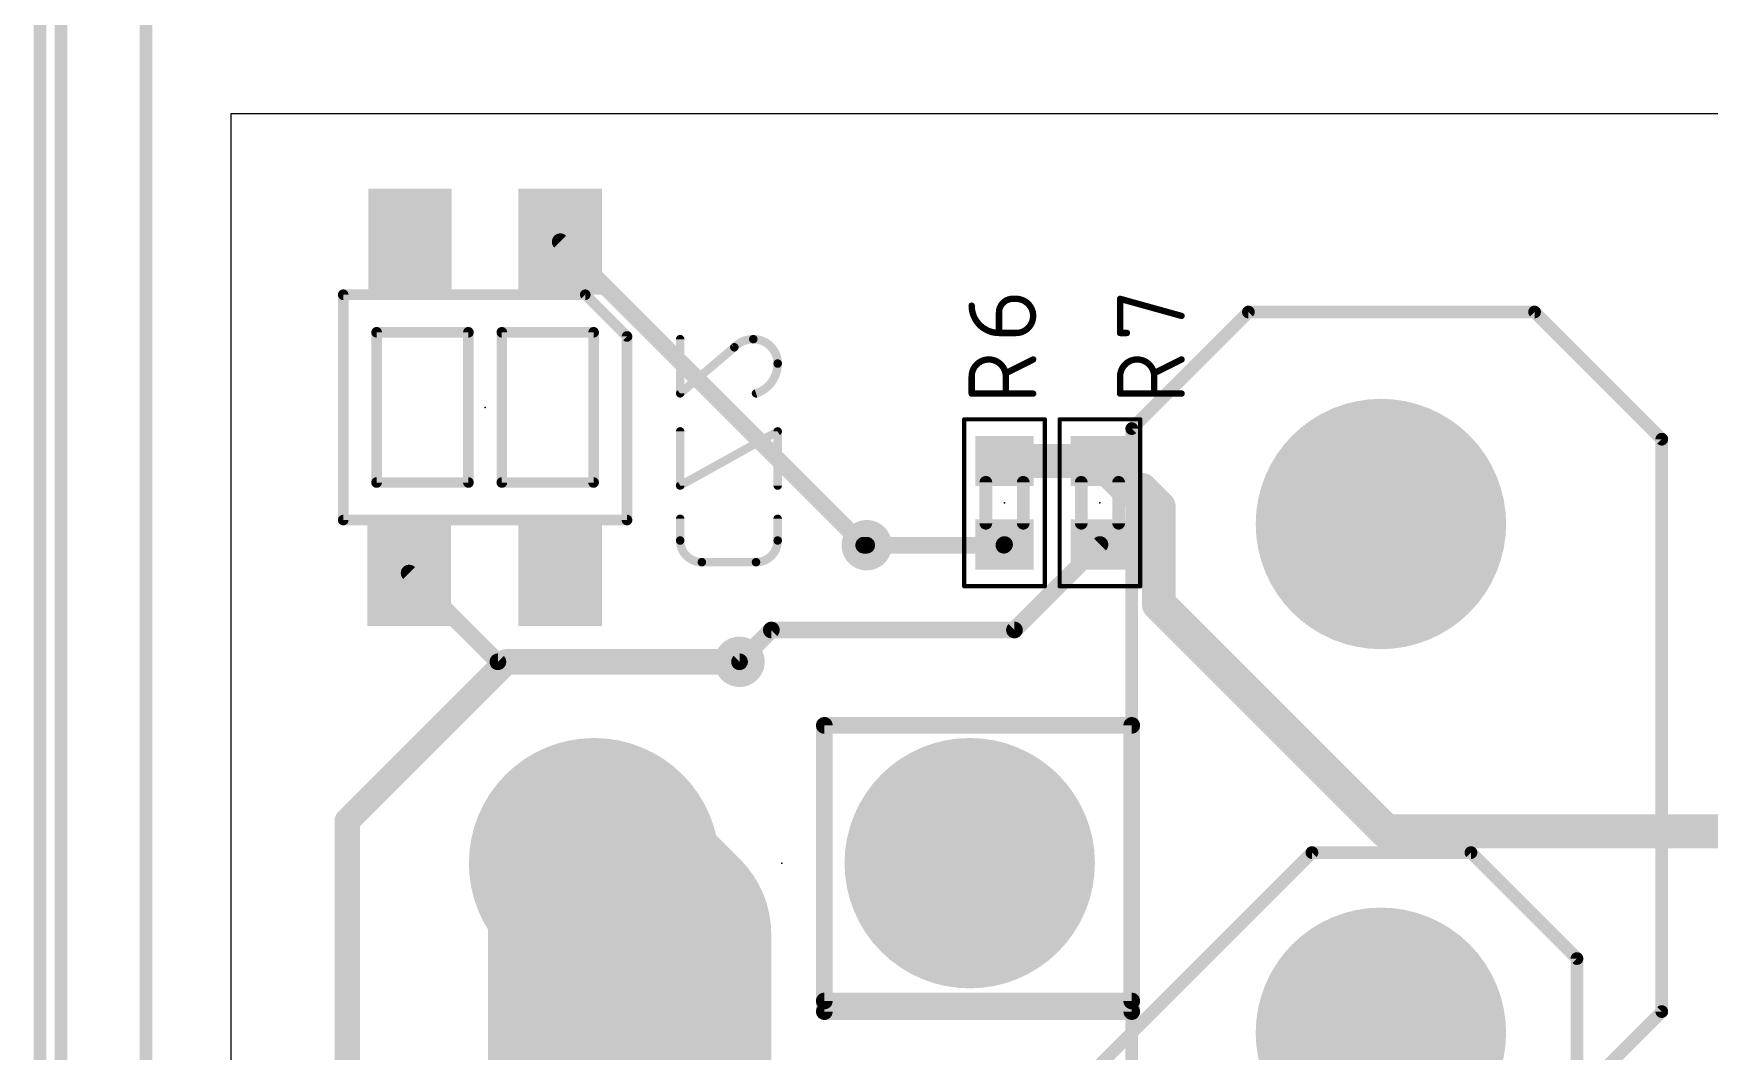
# Model space of a CAD drawing. Extents: x -2.4 to 71.8, y -0.8 to 95.3.
# Drawn here: x -2.36 to 17.72, y 38.77 to 50.96 of the extents above; entities that cross this region are included whole.
import ezdxf

# ---------------------------------------------------------------- set-up
doc = ezdxf.new("R2010")
doc.units = 0
for name, color, linetype in [('1', 12, 'CONTINUOUS'), ('15', 30, 'CONTINUOUS'), ('16', 132, 'CONTINUOUS'), ('17', 110, 'CONTINUOUS'), ('18', 110, 'CONTINUOUS'), ('2', 41, 'CONTINUOUS'), ('20', 31, 'CONTINUOUS'), ('22', 253, 'CONTINUOUS'), ('23', 53, 'CONTINUOUS'), ('24', 53, 'CONTINUOUS'), ('25', 253, 'CONTINUOUS'), ('26', 253, 'CONTINUOUS'), ('39', 12, 'CONTINUOUS'), ('51', 253, 'CONTINUOUS')]:
    doc.layers.add(name, color=color, linetype=linetype)

# ---------------------------------------------------------------- blocks, each defined once
blk = doc.blocks.new('RECT')
blk.add_solid([(-0.5, -0.5), (0.5, -0.5), (-0.5, 0.5), (0.5, 0.5)])
blk = doc.blocks.new('ROUNDP')
at = {"const_width": 0.5}
blk.add_lwpolyline([(0, -0.25, 1), (0, 0.25, 1), (0, -0.25)], format="xyb", dxfattribs=at)
blk = doc.blocks.new('ROUNDV')
at = {"const_width": 0.5}
blk.add_lwpolyline([(0, -0.25, 1), (0, 0.25, 1), (0, -0.25)], format="xyb", dxfattribs=at)

msp = doc.modelspace()

# ---------------------------------------------------------------- linework, layer by layer
at = {"layer": '1'}
for points, const_width in [([(-2.032, 94.996), (-2.032, -0.762)], 0.1524), ([(9.271, 45.839), (10.414, 45.839)], 0.4064), ([(10.414, 45.839), (10.7583, 45.4947)], 0.4064), ([(10.7583, 45.4947), (10.9113, 45.4947)], 0.4064), ([(10.9113, 45.4947), (11.1197, 45.2863)], 0.4064), ([(11.1197, 45.2863), (11.1197, 44.1253)], 0.4064), ([(7.62, 44.831), (9.263, 44.831)], 0.2), ([(9.263, 44.831), (9.271, 44.839)], 0.2), ([(10.414, 44.839), (9.39, 43.815)], 0.2), ([(11.1197, 44.1253), (13.843, 41.402)], 0.4064), ([(6.477, 43.815), (6.096, 43.434)], 0.2), ([(9.39, 43.815), (6.477, 43.815)], 0.2), ([(7.112, 42.672), (7.112, 39.37)], 0.2), ([(10.795, 42.672), (7.112, 42.672)], 0.2), ([(10.795, 39.37), (10.795, 42.672)], 0.2), ([(4.354, 41.021), (5.207, 40.168)], 2.54), ([(13.843, 41.402), (24.638, 41.402)], 0.4064), ([(5.207, 40.168), (5.207, 37.282)], 2.54), ([(9.652, 37.846), (12.954, 41.148)], 0.1524), ([(12.954, 41.148), (14.859, 41.148)], 0.1524), ([(14.859, 41.148), (16.129, 39.878)], 0.1524), ([(16.129, 39.878), (16.129, 38.1)], 0.1524), ([(7.112, 39.37), (10.795, 39.37)], 0.2)]:
    msp.add_lwpolyline(points, dxfattribs=dict(at, const_width=const_width))
for points, const_width in [([(9.271, 45.9406, 1), (9.271, 45.7374)], 0.2032), ([(10.4858, 45.9108, 1), (10.3422, 45.7672)], 0.2032), ([(10.414, 45.7374, 1), (10.414, 45.9406)], 0.2032), ([(10.7583, 45.5963, 1), (10.7583, 45.3931)], 0.2032), ([(10.6865, 45.4229, 1), (10.8301, 45.5665)], 0.2032), ([(10.9832, 45.5665, 1), (10.8395, 45.4229)], 0.2032), ([(10.9113, 45.3931, 1), (10.9113, 45.5963)], 0.2032), ([(11.2213, 45.2863, 1), (11.0181, 45.2863)], 0.2032), ([(11.0479, 45.2145, 1), (11.1915, 45.3582)], 0.2032), ([(7.62, 44.881, 1), (7.62, 44.781)], 0.1), ([(9.2276, 44.8664, 1), (9.2984, 44.7956)], 0.1), ([(9.3064, 44.8036, 1), (9.2356, 44.8744)], 0.1), ([(9.263, 44.781, 1), (9.263, 44.881)], 0.1), ([(10.4494, 44.8036, 1), (10.3786, 44.8744)], 0.1), ([(11.0181, 44.1253, 1), (11.2213, 44.1253)], 0.2032), ([(11.1915, 44.1971, 1), (11.0479, 44.0535)], 0.2032), ([(6.477, 43.865, 1), (6.477, 43.765)], 0.1), ([(6.5124, 43.7796, 1), (6.4416, 43.8504)], 0.1), ([(9.3546, 43.8504, 1), (9.4254, 43.7796)], 0.1), ([(9.39, 43.765, 1), (9.39, 43.865)], 0.1), ([(6.0606, 43.4694, 1), (6.1314, 43.3986)], 0.1), ([(7.162, 42.672, 1), (7.062, 42.672)], 0.1), ([(7.112, 42.722, 1), (7.112, 42.622)], 0.1), ([(10.845, 42.672, 1), (10.745, 42.672)], 0.1), ([(10.795, 42.622, 1), (10.795, 42.722)], 0.1), ([(4.803, 41.47, 1), (3.905, 40.572)], 1.27), ([(13.843, 41.5036, 1), (13.843, 41.3004)], 0.2032), ([(13.7712, 41.3302, 1), (13.9148, 41.4738)], 0.2032), ([(5.842, 40.168, 1), (4.572, 40.168)], 1.27), ([(4.758, 39.719, 1), (5.656, 40.617)], 1.27), ([(12.954, 41.1861, 1), (12.954, 41.1099)], 0.0762), ([(12.9809, 41.1211, 1), (12.9271, 41.1749)], 0.0762), ([(14.8859, 41.1749, 1), (14.8321, 41.1211)], 0.0762), ([(14.859, 41.1099, 1), (14.859, 41.1861)], 0.0762), ([(16.1671, 39.878, 1), (16.0909, 39.878)], 0.0762), ([(16.1021, 39.8511, 1), (16.1559, 39.9049)], 0.0762), ([(7.112, 39.42, 1), (7.112, 39.32)], 0.1), ([(7.062, 39.37, 1), (7.162, 39.37)], 0.1), ([(10.745, 39.37, 1), (10.845, 39.37)], 0.1), ([(10.795, 39.32, 1), (10.795, 39.42)], 0.1)]:
    msp.add_lwpolyline(points, format="xyb", dxfattribs=dict(at, const_width=const_width))
at = {"layer": '15', "const_width": 0.1524}
msp.add_lwpolyline([(-2.286, 95.25), (-2.286, -0.635)], dxfattribs=at)
at = {"layer": '16'}
for points, const_width in [([(-1.016, 94.996), (-1.016, -0.762)], 0.1524), ([(3.948, 48.467), (7.584, 44.831)], 0.2), ([(7.584, 44.831), (7.62, 44.831)], 0.2), ([(3.201, 43.434), (2.138, 44.497)], 0.2), ([(3.302, 43.434), (1.397, 41.529)], 0.3048), ([(6.096, 43.434), (3.302, 43.434)], 0.3048), ([(6.096, 43.434), (3.201, 43.434)], 0.2), ([(7.112, 42.672), (7.112, 39.243)], 0.2), ([(10.795, 42.672), (7.112, 42.672)], 0.2), ([(10.795, 39.243), (10.795, 42.672)], 0.2), ([(1.397, 41.529), (1.397, 16.891)], 0.3048), ([(7.112, 39.243), (10.795, 39.243)], 0.2)]:
    msp.add_lwpolyline(points, dxfattribs=dict(at, const_width=const_width))
for points, const_width in [([(3.9834, 48.5024, 1), (3.9126, 48.4316)], 0.1), ([(7.584, 44.881, 1), (7.584, 44.781)], 0.1), ([(7.5486, 44.7956, 1), (7.6194, 44.8664)], 0.1), ([(7.62, 44.781, 1), (7.62, 44.881)], 0.1), ([(2.1734, 44.5324, 1), (2.1026, 44.4616)], 0.1), ([(3.302, 43.5102, 1), (3.302, 43.3578)], 0.1524), ([(3.3559, 43.3801, 1), (3.2481, 43.4879)], 0.1524), ([(6.096, 43.3578, 1), (6.096, 43.5102)], 0.1524), ([(3.201, 43.484, 1), (3.201, 43.384)], 0.1), ([(3.1656, 43.3986, 1), (3.2364, 43.4694)], 0.1), ([(6.096, 43.384, 1), (6.096, 43.484)], 0.1), ([(7.162, 42.672, 1), (7.062, 42.672)], 0.1), ([(7.112, 42.722, 1), (7.112, 42.622)], 0.1), ([(10.845, 42.672, 1), (10.745, 42.672)], 0.1), ([(10.795, 42.622, 1), (10.795, 42.722)], 0.1), ([(1.4732, 41.529, 1), (1.3208, 41.529)], 0.1524), ([(1.3431, 41.5829, 1), (1.4509, 41.4751)], 0.1524), ([(7.112, 39.293, 1), (7.112, 39.193)], 0.1), ([(7.062, 39.243, 1), (7.162, 39.243)], 0.1), ([(10.745, 39.243, 1), (10.845, 39.243)], 0.1), ([(10.795, 39.193, 1), (10.795, 39.293)], 0.1)]:
    msp.add_lwpolyline(points, format="xyb", dxfattribs=dict(at, const_width=const_width))
at = {"layer": '2'}
for points, const_width in [([(-2.032, 95.25), (-2.032, -0.508)], 0.1524), ([(10.795, 46.228), (12.192, 47.625)], 0.1524), ([(12.192, 47.625), (15.621, 47.625)], 0.1524), ([(15.621, 47.625), (17.145, 46.101)], 0.1524), ([(10.795, 25.273), (10.795, 46.228)], 0.1524), ([(17.145, 46.101), (17.145, 39.243)], 0.1524), ([(4.354, 41.021), (4.354, 23.078)], 2.54), ([(17.145, 39.243), (13.081, 35.179)], 0.1524)]:
    msp.add_lwpolyline(points, dxfattribs=dict(at, const_width=const_width))
for points, const_width in [([(12.192, 47.6631, 1), (12.192, 47.5869)], 0.0762), ([(12.2189, 47.5981, 1), (12.1651, 47.6519)], 0.0762), ([(15.6479, 47.6519, 1), (15.5941, 47.5981)], 0.0762), ([(15.621, 47.5869, 1), (15.621, 47.6631)], 0.0762), ([(10.8331, 46.228, 1), (10.7569, 46.228)], 0.0762), ([(10.7681, 46.2549, 1), (10.8219, 46.2011)], 0.0762), ([(17.1831, 46.101, 1), (17.1069, 46.101)], 0.0762), ([(17.1181, 46.0741, 1), (17.1719, 46.1279)], 0.0762), ([(4.989, 41.021, 1), (3.719, 41.021)], 1.27), ([(17.1069, 39.243, 1), (17.1831, 39.243)], 0.0762), ([(17.1719, 39.2161, 1), (17.1181, 39.2699)], 0.0762)]:
    msp.add_lwpolyline(points, format="xyb", dxfattribs=dict(at, const_width=const_width))
at = {"layer": '20'}
for p, q in [((0, 50), (0, 0)), ((53, 50), (0, 50))]:
    msp.add_line(p, q, dxfattribs=at)
at = {"layer": '22', "const_width": 0.0635}
for points in [[(1.348, 47.8638, 1), (1.348, 47.8002)], [(1.3798, 47.832, 1), (1.3163, 47.832)], [(4.2705, 47.8545, 1), (4.2255, 47.8095)], [(4.248, 47.8002, 1), (4.248, 47.8638)], [(1.748, 47.4138, 1), (1.748, 47.3503)], [(1.7797, 47.382, 1), (1.7163, 47.382)], [(2.8798, 47.382, 1), (2.8163, 47.382)], [(2.848, 47.3503, 1), (2.848, 47.4138)], [(3.248, 47.4138, 1), (3.248, 47.3503)], [(3.2798, 47.382, 1), (3.2163, 47.382)], [(4.3797, 47.382, 1), (4.3163, 47.382)], [(4.348, 47.3503, 1), (4.348, 47.4138)], [(4.7797, 47.332, 1), (4.7163, 47.332)], [(4.7255, 47.3095, 1), (4.7705, 47.3545)], [(1.748, 45.6138, 1), (1.748, 45.5502)], [(1.7163, 45.582, 1), (1.7797, 45.582)], [(2.8163, 45.582, 1), (2.8798, 45.582)], [(2.848, 45.5502, 1), (2.848, 45.6138)], [(3.248, 45.6138, 1), (3.248, 45.5502)], [(3.2163, 45.582, 1), (3.2798, 45.582)], [(4.3163, 45.582, 1), (4.3797, 45.582)], [(4.348, 45.5502, 1), (4.348, 45.6138)], [(1.348, 45.1638, 1), (1.348, 45.1003)], [(4.748, 45.1003, 1), (4.748, 45.1638)], [(1.3163, 45.132, 1), (1.3798, 45.132)], [(4.7163, 45.132, 1), (4.7797, 45.132)]]:
    msp.add_lwpolyline(points, format="xyb", dxfattribs=at)
at = {"layer": '22', "const_width": 0.127}
for points in [[(1.348, 47.832), (4.248, 47.832)], [(1.348, 45.132), (1.348, 47.832)], [(4.248, 47.832), (4.748, 47.332)], [(1.748, 47.382), (1.748, 45.582)], [(2.848, 47.382), (1.748, 47.382)], [(2.848, 45.582), (2.848, 47.382)], [(3.248, 47.382), (3.248, 45.582)], [(4.348, 47.382), (3.248, 47.382)], [(4.348, 45.582), (4.348, 47.382)], [(4.748, 47.332), (4.748, 45.132)], [(1.748, 45.582), (2.848, 45.582)], [(3.248, 45.582), (4.348, 45.582)], [(4.748, 45.132), (1.348, 45.132)]]:
    msp.add_lwpolyline(points, dxfattribs=at)
at = {"layer": '23'}
for p in [(9.271, 45.339), (10.414, 45.339), (6.604, 41.021)]:
    msp.add_point(p, dxfattribs=at)
at = {"layer": '24'}
msp.add_point((3.048, 46.482), dxfattribs=at)
at = {"layer": '25'}
for points, const_width in [([(9.3684, 47.7827, 0.4142), (9.2047, 47.619)], 0.0762), ([(9.3684, 47.8018, 1), (9.3684, 47.7637)], 0.0381), ([(9.3684, 47.7637, 1), (9.3684, 47.8018)], 0.0381), ([(9.4093, 47.8018, 1), (9.4093, 47.7637)], 0.0381), ([(9.4093, 47.3735, 1), (9.4093, 47.7827)], 0.0762), ([(9.4093, 47.7637, 1), (9.4093, 47.8018)], 0.0381), ([(10.6604, 47.8011, 1), (10.6502, 47.7644)], 0.0381), ([(10.6744, 47.7827, 1), (10.6363, 47.7827)], 0.0381), ([(8.8773, 47.7009, 0.4142), (9.2047, 47.3735)], 0.0762), ([(8.8963, 47.7009, 1), (8.8582, 47.7009)], 0.0381), ([(9.2237, 47.619, 1), (9.1856, 47.619)], 0.0381), ([(9.1856, 47.619, 1), (9.2237, 47.619)], 0.0381), ([(11.3868, 47.5598, 1), (11.397, 47.5965)], 0.0381), ([(9.2047, 47.3926, 1), (9.2047, 47.3545)], 0.0381), ([(9.1856, 47.3735, 1), (9.2237, 47.3735)], 0.0381), ([(9.2047, 47.3545, 1), (9.2047, 47.3926)], 0.0381), ([(9.4093, 47.3925, 1), (9.4093, 47.3544)], 0.0381), ([(9.4093, 47.3545, 1), (9.4093, 47.3926)], 0.0381), ([(10.6553, 47.3926, 1), (10.6553, 47.3545)], 0.0381), ([(10.6363, 47.3735, 1), (10.6744, 47.3735)], 0.0381), ([(10.7371, 47.3545, 1), (10.7371, 47.3926)], 0.0381), ([(9.2865, 46.8517, 1), (8.8773, 46.8517)], 0.0762), ([(9.6224, 47.0393, 1), (9.6054, 47.0734)], 0.0381), ([(11.0645, 46.8517, 1), (10.6553, 46.8517)], 0.0762), ([(11.4004, 47.0393, 1), (11.3834, 47.0734)], 0.0381), ([(8.8963, 46.8517, 1), (8.8582, 46.8517)], 0.0381), ([(8.8582, 46.8517, 1), (8.8963, 46.8517)], 0.0381), ([(9.278, 46.9097, 1), (9.295, 46.8756)], 0.0381), ([(9.3056, 46.8517, 1), (9.2675, 46.8517)], 0.0381), ([(9.2675, 46.8517, 1), (9.3056, 46.8517)], 0.0381), ([(10.6744, 46.8517, 1), (10.6363, 46.8517)], 0.0381), ([(10.6363, 46.8517, 1), (10.6744, 46.8517)], 0.0381), ([(11.056, 46.9097, 1), (11.073, 46.8756)], 0.0381), ([(11.0836, 46.8517, 1), (11.0455, 46.8517)], 0.0381), ([(11.0455, 46.8517, 1), (11.0836, 46.8517)], 0.0381), ([(8.8773, 46.6662, 1), (8.8773, 46.6281)], 0.0381), ([(8.8582, 46.6471, 1), (8.8963, 46.6471)], 0.0381), ([(9.2675, 46.6471, 1), (9.3056, 46.6471)], 0.0381), ([(9.6139, 46.6281, 1), (9.6139, 46.6662)], 0.0381), ([(10.6553, 46.6662, 1), (10.6553, 46.6281)], 0.0381), ([(10.6363, 46.6471, 1), (10.6744, 46.6471)], 0.0381), ([(11.0455, 46.6471, 1), (11.0836, 46.6471)], 0.0381), ([(11.3919, 46.6281, 1), (11.3919, 46.6662)], 0.0381)]:
    msp.add_lwpolyline(points, format="xyb", dxfattribs=dict(at, const_width=const_width))
at = {"layer": '25', "const_width": 0.0762}
for points in [[(9.3684, 47.7827), (9.4093, 47.7827)], [(10.6553, 47.3735), (10.6553, 47.7827)], [(10.6553, 47.7827), (11.3919, 47.5781)], [(9.2047, 47.3735), (9.2047, 47.619)], [(9.4093, 47.3735), (9.2047, 47.3735)], [(10.7371, 47.3735), (10.6553, 47.3735)], [(9.6139, 47.0563), (9.2865, 46.8926)], [(11.3919, 47.0563), (11.0645, 46.8926)], [(8.8773, 46.6471), (8.8773, 46.8517)], [(9.2865, 46.8517), (9.2865, 46.6471)], [(10.6553, 46.6471), (10.6553, 46.8517)], [(11.0645, 46.8517), (11.0645, 46.6471)], [(9.6139, 46.6471), (8.8773, 46.6471)], [(11.3919, 46.6471), (10.6553, 46.6471)]]:
    msp.add_lwpolyline(points, dxfattribs=at)
at = {"layer": '26', "const_width": 0.1016}
for points in [[(5.3848, 46.6504), (5.3848, 47.2995)], [(6.0339, 47.2022), (5.3848, 46.6504)], [(6.5532, 46.1946), (5.3848, 45.5455)], [(5.3848, 45.5455), (5.3848, 46.1946)], [(6.5532, 45.5455), (6.5532, 46.1946)], [(5.3848, 45.1471), (5.3848, 44.8874)], [(6.5532, 44.8874), (6.5532, 45.1471)], [(5.6444, 44.6278), (6.2936, 44.6278)]]:
    msp.add_lwpolyline(points, dxfattribs=at)
at = {"layer": '26'}
for points, const_width in [([(5.4102, 47.2995, 1), (5.3594, 47.2995)], 0.0508), ([(6.2611, 47.2995, 0.2053), (6.0339, 47.2022)], 0.1016), ([(6.0155, 47.2197, 1), (6.0523, 47.1846)], 0.0508), ([(6.0504, 47.1828, 1), (6.0175, 47.2215)], 0.0508), ([(6.5532, 47.0074, 0.4142), (6.2611, 47.2995)], 0.1016), ([(6.2611, 47.3249, 1), (6.2611, 47.2741)], 0.0508), ([(6.2611, 47.2741, 1), (6.2611, 47.3249)], 0.0508), ([(6.2936, 46.6504, 0.3252), (6.5532, 47.0074)], 0.1016), ([(6.5786, 47.0074, 1), (6.5278, 47.0074)], 0.0508), ([(6.5278, 47.0074, 1), (6.5786, 47.0074)], 0.0508), ([(5.3683, 46.6698, 1), (5.4013, 46.6311)], 0.0508), ([(5.3594, 46.6504, 1), (5.4102, 46.6504)], 0.0508), ([(6.2857, 46.6746, 1), (6.3014, 46.6262)], 0.0508), ([(5.4102, 46.1946, 1), (5.3594, 46.1946)], 0.0508), ([(6.5786, 46.1946, 1), (6.5278, 46.1946)], 0.0508), ([(6.5655, 46.1724, 1), (6.5409, 46.2168)], 0.0508), ([(5.3725, 45.5677, 1), (5.3971, 45.5233)], 0.0508), ([(5.3594, 45.5455, 1), (5.4102, 45.5455)], 0.0508), ([(6.5278, 45.5455, 1), (6.5786, 45.5455)], 0.0508), ([(5.4102, 45.1471, 1), (5.3594, 45.1471)], 0.0508), ([(6.5786, 45.1471, 1), (6.5278, 45.1471)], 0.0508), ([(5.3848, 44.8874, 0.4142), (5.6444, 44.6278)], 0.1016), ([(5.4102, 44.8874, 1), (5.3594, 44.8874)], 0.0508), ([(5.3594, 44.8874, 1), (5.4102, 44.8874)], 0.0508), ([(6.2936, 44.6278, 0.4142), (6.5532, 44.8874)], 0.1016), ([(6.5786, 44.8874, 1), (6.5278, 44.8874)], 0.0508), ([(6.5278, 44.8874, 1), (6.5786, 44.8874)], 0.0508), ([(5.6444, 44.6532, 1), (5.6444, 44.6024)], 0.0508), ([(5.6444, 44.6024, 1), (5.6444, 44.6532)], 0.0508), ([(6.2936, 44.6532, 1), (6.2936, 44.6024)], 0.0508), ([(6.2936, 44.6024, 1), (6.2936, 44.6532)], 0.0508)]:
    msp.add_lwpolyline(points, format="xyb", dxfattribs=dict(at, const_width=const_width))
at = {"layer": '39', "const_width": 0.0508}
for points in [[(8.788, 44.339), (8.788, 46.339)], [(8.788, 46.339), (9.754, 46.339)], [(9.754, 46.339), (9.754, 44.339)], [(9.931, 44.339), (9.931, 46.339)], [(9.931, 46.339), (10.897, 46.339)], [(10.897, 46.339), (10.897, 44.339)], [(9.754, 44.339), (8.788, 44.339)], [(10.897, 44.339), (9.931, 44.339)]]:
    msp.add_lwpolyline(points, dxfattribs=at)
at = {"layer": '39', "const_width": 0.0254}
for points in [[(8.8007, 46.339, 1), (8.7753, 46.339)], [(8.788, 46.3517, 1), (8.788, 46.3263)], [(9.7667, 46.339, 1), (9.7413, 46.339)], [(9.754, 46.3263, 1), (9.754, 46.3517)], [(9.9437, 46.339, 1), (9.9183, 46.339)], [(9.931, 46.3517, 1), (9.931, 46.3263)], [(10.9097, 46.339, 1), (10.8843, 46.339)], [(10.897, 46.3263, 1), (10.897, 46.3517)], [(8.788, 44.3517, 1), (8.788, 44.3263)], [(8.7753, 44.339, 1), (8.8007, 44.339)], [(9.7413, 44.339, 1), (9.7667, 44.339)], [(9.754, 44.3263, 1), (9.754, 44.3517)], [(9.931, 44.3517, 1), (9.931, 44.3263)], [(9.9183, 44.339, 1), (9.9437, 44.339)], [(10.8843, 44.339, 1), (10.9097, 44.339)], [(10.897, 44.3263, 1), (10.897, 44.3517)]]:
    msp.add_lwpolyline(points, format="xyb", dxfattribs=at)
at = {"layer": '51', "const_width": 0.1524}
for points in [[(9.047, 45.094), (9.047, 45.584)], [(9.495, 45.584), (9.495, 45.094)], [(10.19, 45.094), (10.19, 45.584)], [(10.638, 45.584), (10.638, 45.094)]]:
    msp.add_lwpolyline(points, dxfattribs=at)
at = {"layer": '51', "const_width": 0.0762}
for points in [[(9.0851, 45.584, 1), (9.0089, 45.584)], [(9.5331, 45.584, 1), (9.4569, 45.584)], [(10.2281, 45.584, 1), (10.1519, 45.584)], [(10.6761, 45.584, 1), (10.5999, 45.584)], [(9.0089, 45.094, 1), (9.0851, 45.094)], [(9.4569, 45.094, 1), (9.5331, 45.094)], [(10.1519, 45.094, 1), (10.2281, 45.094)], [(10.5999, 45.094, 1), (10.6761, 45.094)]]:
    msp.add_lwpolyline(points, format="xyb", dxfattribs=at)

# ---------------------------------------------------------------- block references
at = {"layer": '1', "xscale": 0.6, "yscale": 0.7, "rotation": 90}
for p in [(9.271, 45.839), (10.414, 45.839), (9.271, 44.839), (10.414, 44.839)]:
    msp.add_blockref('RECT', p, dxfattribs=at)
at = {"layer": '16', "xscale": 1.27, "rotation": 270}
for p in [(2.148, 48.467), (3.948, 48.467), (2.138, 44.497), (3.948, 44.497)]:
    msp.add_blockref('RECT', p, dxfattribs=at)
at = {"layer": '17', "xscale": 3, "yscale": 3}
for p, rotation in [((13.78, 45.085), 270), ((13.78, 45.085), 270), ((13.78, 45.085), 270), ((13.78, 45.085), 270), ((4.354, 41.021), 90), ((4.354, 41.021), 90), ((4.354, 41.021), 90), ((4.354, 41.021), 90), ((8.854, 41.021), 90), ((8.854, 41.021), 90), ((8.854, 41.021), 90), ((8.854, 41.021), 90), ((13.78, 38.989), 90), ((13.78, 38.989), 90), ((13.78, 38.989), 90), ((13.78, 38.989), 90)]:
    msp.add_blockref('ROUNDP', p, dxfattribs=dict(at, rotation=rotation))
at = {"layer": '18', "xscale": 0.604, "yscale": 0.604}
for p in [(7.62, 44.831), (7.62, 44.831), (6.096, 43.434), (6.096, 43.434)]:
    msp.add_blockref('ROUNDV', p, dxfattribs=at)
at = {"layer": '51', "xscale": 0.3, "yscale": 0.5999, "rotation": 90}
for p in [(9.2759, 45.7478), (10.4189, 45.7478), (9.2759, 44.935), (10.4189, 44.935)]:
    msp.add_blockref('RECT', p, dxfattribs=at)

doc.saveas('drawing.dxf')
